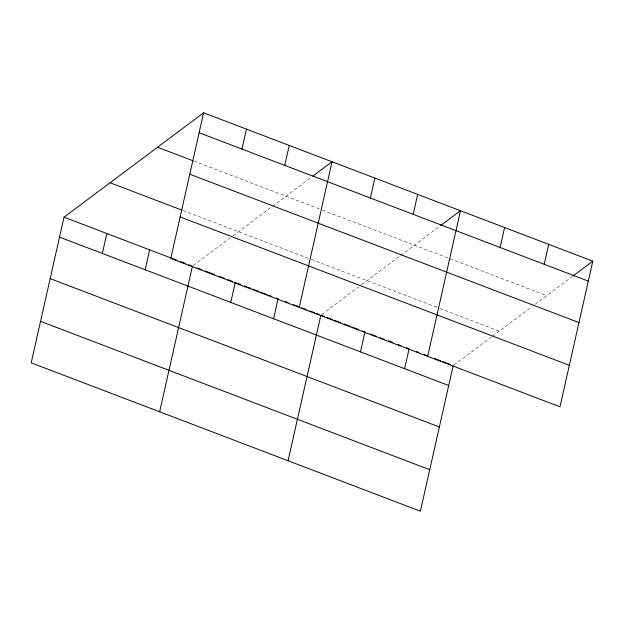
<?xml version="1.0" encoding="UTF-8"?>
<svg xmlns="http://www.w3.org/2000/svg" width="624" height="624" viewBox="0 0 624 624"><rect width="100%" height="100%" fill="white"/><g stroke="black" fill="none" stroke-linecap="round" stroke-linejoin="round"><path stroke-width="0.47" stroke-dasharray="3.12 2.34" d="M193.222 265.59L230.069 238.025M233.142 235.732L311.314 177.263M321.649 314.551L358.504 286.993M361.577 284.692L399.867 256.051M400.631 255.481L439.748 226.223M453.976 365.001L491.595 336.866M492.359 336.289L532.186 306.501M535.252 304.216L572.068 276.674M193.986 161.14L321.5 209.758M322.413 210.101L546.733 295.62M182.957 210.53L310.471 259.139M311.384 259.49L438.961 308.131M439.858 308.474L499.27 331.118"/><path stroke-width="0.94" d="M203.611 112.796L170.797 258.43L559.978 406.801L592.8 261.167L203.611 112.796L64.022 217.199L31.2 362.833L420.389 511.204L453.203 365.57M102.336 253.453L106.829 233.516M145.15 269.779L149.643 249.842M159.635 411.793L192.449 266.159M241.933 149.05L246.425 129.113M230.771 302.422L235.264 282.485M284.739 165.376L289.232 145.439M273.577 318.739L278.07 298.802L276.253 298.108M299.224 307.39L332.046 161.756L312.85 176.116M288.062 460.754L320.884 315.128M370.36 198.019L374.86 178.082M360.493 351.881L364.985 331.945L362.287 330.915M413.174 214.336L417.667 194.399M404.602 368.698L409.094 348.761L406.396 347.732M427.658 356.351L460.481 210.725L440.513 225.654M500.089 247.478L504.582 227.542M544.198 264.287L548.691 244.351M572.84 276.097L592.8 261.167M199.118 132.733L588.307 281.104M157.552 147.248L193.073 160.789M189.774 174.213L578.963 322.585M110.089 182.746L182.044 210.179M180.141 216.949L569.33 365.321M64.022 217.199L176.966 260.263M180.609 261.651L185.164 263.383M188.807 264.771L191.537 265.816M197.005 267.899L201.56 269.638M205.202 271.027L214.313 274.498M218.868 276.237L224.328 278.32M227.971 279.708L232.526 281.44M236.168 282.828L240.724 284.567M244.366 285.956L250.747 288.389M252.564 289.084L258.944 291.509M260.762 292.204L267.142 294.637M268.96 295.331L271.697 296.377M285.355 301.587L288.093 302.624M293.553 304.707L298.108 306.446M301.751 307.835L306.306 309.574M309.949 310.963L314.504 312.694M316.329 313.388L319.059 314.434M321.781 315.471L324.48 316.501M326.282 317.187L332.584 319.589M334.386 320.276L340.688 322.678M344.284 324.051L350.587 326.453M352.388 327.14L358.691 329.542M370.391 334.004L376.693 336.406M380.289 337.779L384.79 339.495M388.393 340.868L392.894 342.584M398.291 344.643L400.998 345.673M416.302 351.507L419 352.537M423.501 354.253L427.097 355.625M434.304 358.371L440.599 360.773M442.4 361.46L450.505 364.549M59.53 237.136L448.711 385.507M50.177 278.616L439.366 426.988M40.544 321.352L429.733 469.724"/></g></svg>
